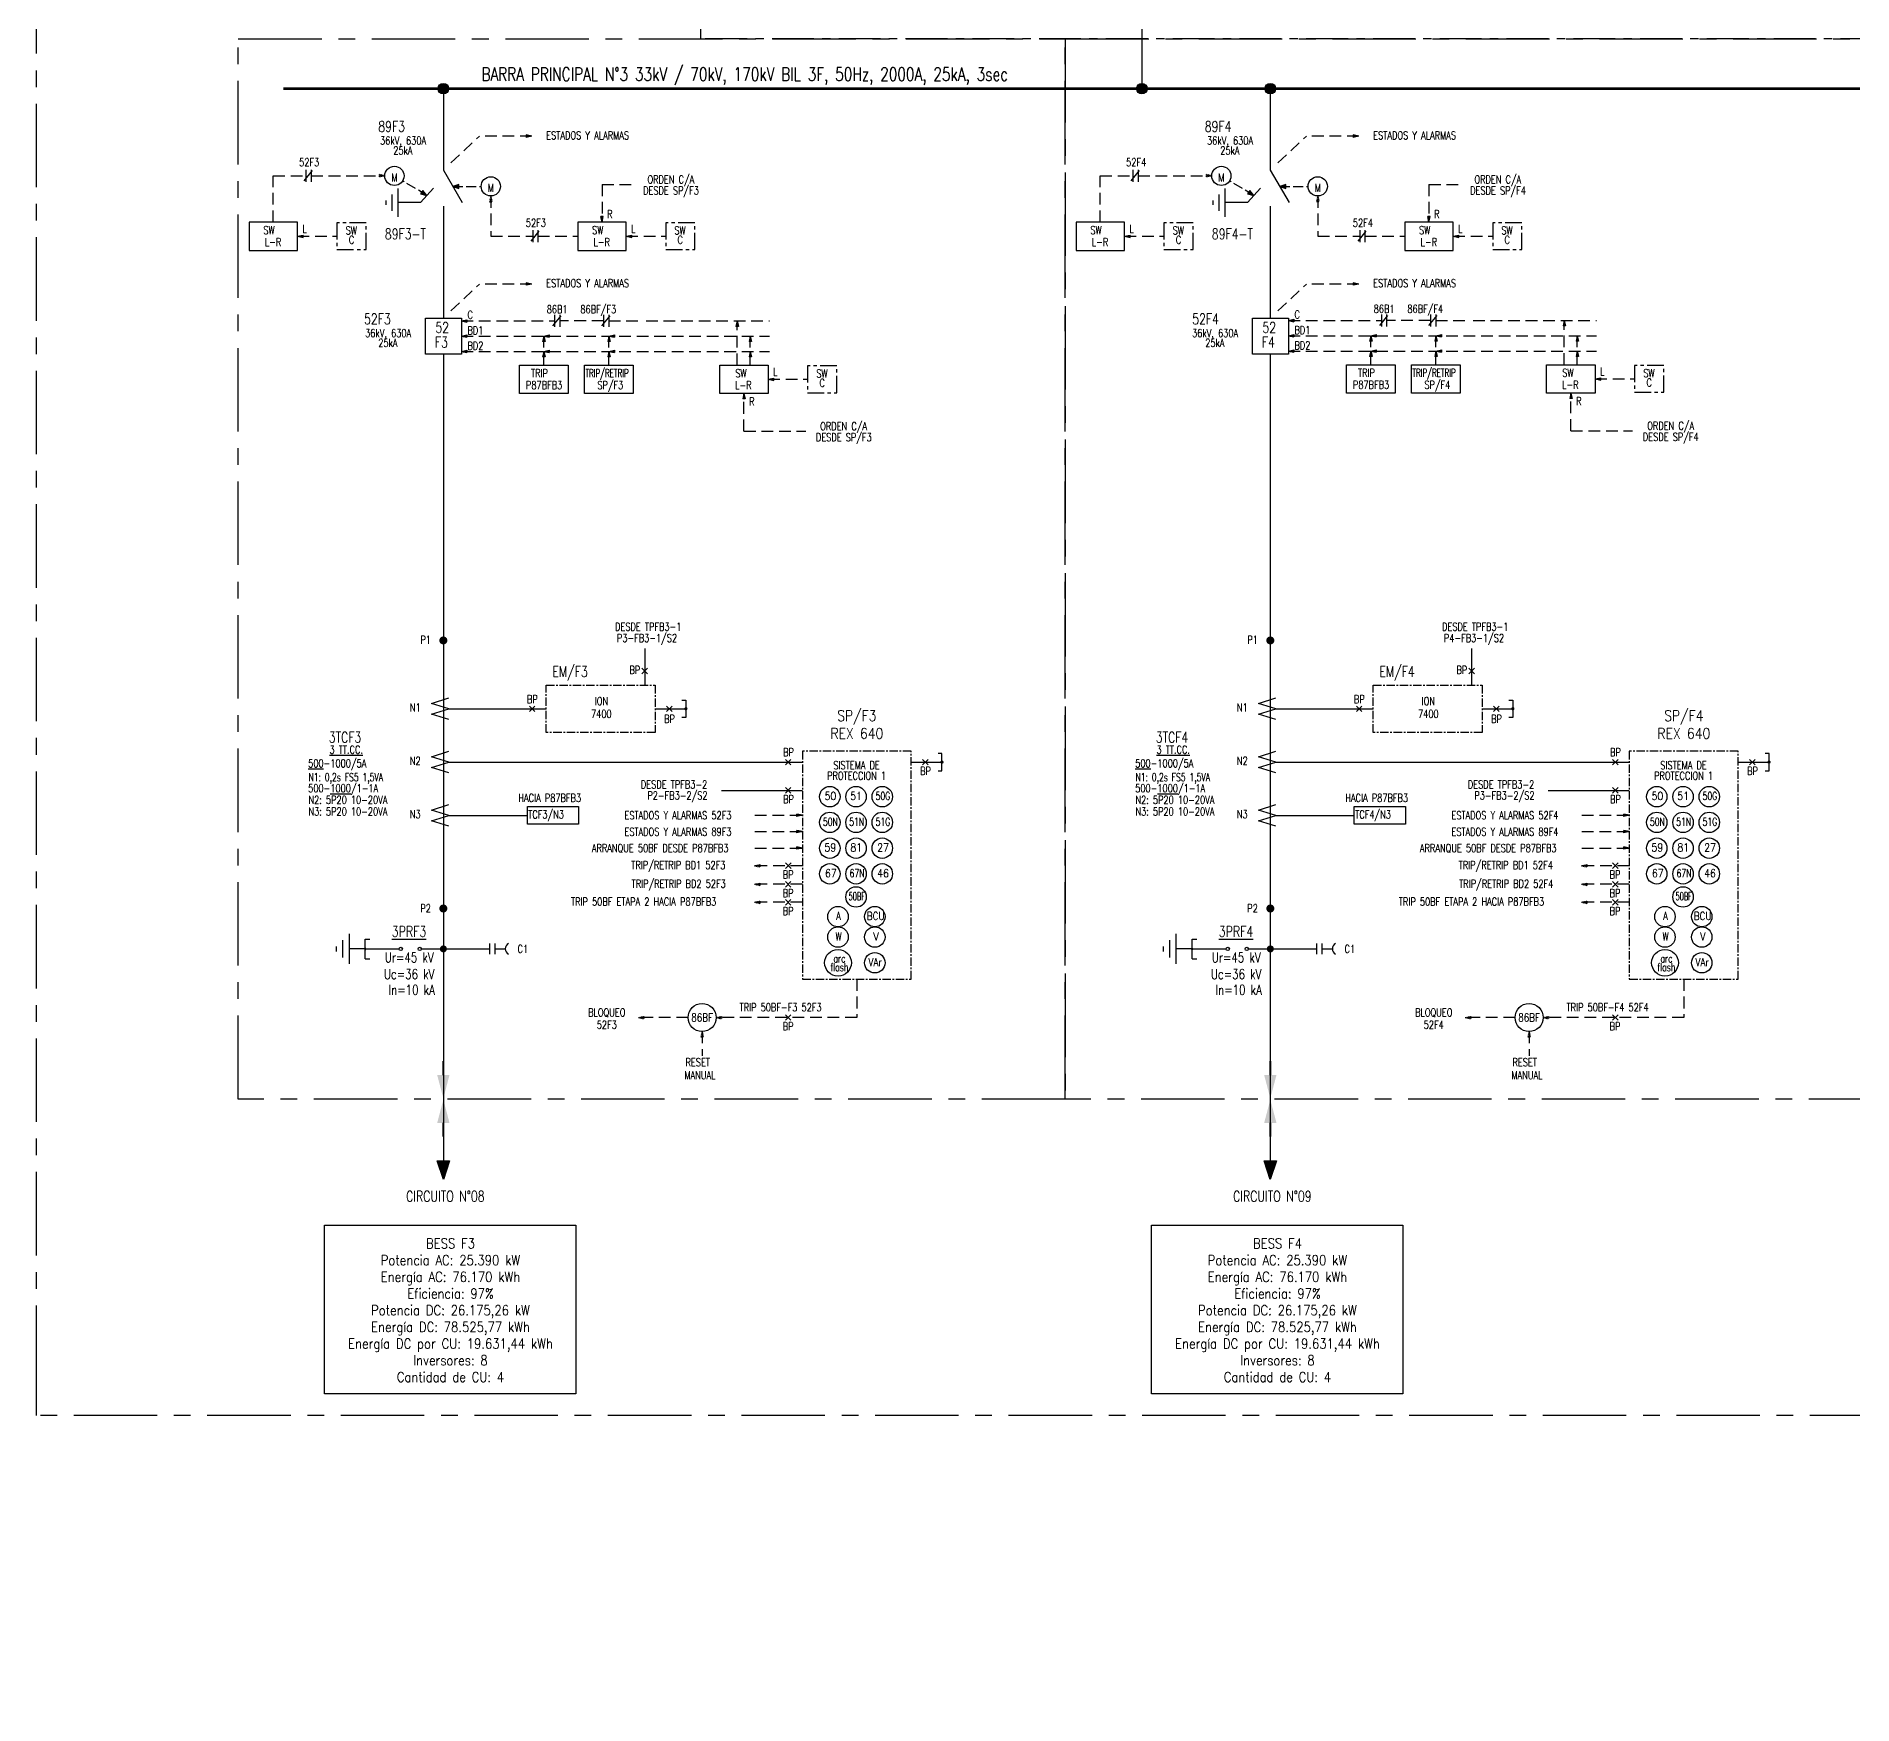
# Model space of a CAD drawing. Header units: millimetres. Extents: x -1355 to 3509, y -1443 to -567.
# Drawn here: x 173.3 to 445.3, y -1020.2 to -770.3 of the extents above; entities that cross this region are included whole.
import ezdxf
from ezdxf.enums import TextEntityAlignment as Align

# ---------------------------------------------------------------- set-up
doc = ezdxf.new("R2010")
doc.units = ezdxf.units.MM
for name, pattern in [('CENTER', [2, 1.25, -0.25, 0.25, -0.25]), ('HIDDEN', [0.375, 0.25, -0.125]), ('RAYITAS2', [2, 1.5, -0.5])]:
    doc.linetypes.add(name, pattern=pattern)
for name, color, linetype in [('ACEP-E-CABLES', 200, 'Continuous'), ('ACEP-E-CONDUCTOR', 30, 'Continuous'), ('ACEP-E-DATOS', 3, 'Continuous'), ('ACEP-E-EJES', 1, 'CENTER'), ('ACEP-E-EQUIPOS', 7, 'Continuous'), ('ACEP-E-SEGMENTOS', 1, 'HIDDEN'), ('ACEP-E-SIMBOLOGIA', 6, 'Continuous'), ('ACEP-E-TEXTOS', 3, 'Continuous'), ('TEXTOS', 7, 'Continuous')]:
    doc.layers.add(name, color=color, linetype=linetype)
doc.styles.add('Romans_0.85', font='romans.shx', dxfattribs={"width": 0.85})

# ---------------------------------------------------------------- blocks, each defined once
blk = doc.blocks.new('Flecha')
blk.add_hatch(color=256).paths.add_polyline_path([(0, 1.66), (-0.36, 0), (0.36, 0)])
for p, q in [((0, 1.66), (-0.36, 0)), ((-0.36, 0), (0.36, 0)), ((0, 1.66), (0.36, 0))]:
    blk.add_line(p, q)
blk = doc.blocks.new('DIAG-01')
for p, q in [((0, 0), (0, -2.59)), ((-3.5, -2.59), (3.5, -2.59)), ((-2.04, -4.09), (2.04, -4.09)), ((-0.58, -5.59), (0.58, -5.59))]:
    blk.add_line(p, q)
blk = doc.blocks.new('gen004')
blk.add_hatch(color=256).paths.add_polyline_path([(0, 1.16), (-0.38, 0), (0.38, 0)])
blk.add_lwpolyline([(0, 1.16), (-0.38, 0), (0.38, 0)], close=True)
blk = doc.blocks.new('diag-27')
blk.add_lwpolyline([(4.8, 3), (-4.8, 0), (4.8, -3), (-4.8, -6), (4.8, -9)])
blk = doc.blocks.new('DIAG-16')
blk.add_lwpolyline([(-1.82, -4), (0, -4), (0, 4), (-1.82, 4)])
at = {"const_width": 0.75}
blk.add_lwpolyline([(-0.38, 0, 1), (0.38, 0, 1)], format="xyb", close=True, dxfattribs=at)

msp = doc.modelspace()

# ---------------------------------------------------------------- hatches: boundary and pattern name
at = {"layer": 'ACEP-E-CABLES'}
h = msp.add_hatch(color=256, dxfattribs=at)
h.dxf.hatch_style = 1
h.paths.add_polyline_path([(233.49, -778.19, 1), (235.07, -778.19, 1)])
h = msp.add_hatch(color=256, dxfattribs=at)
h.dxf.hatch_style = 1
h.paths.add_polyline_path([(233.49, -778.19, 1), (235.07, -778.19, 1)])
h = msp.add_hatch(color=256, dxfattribs=at)
h.dxf.hatch_style = 1
h.paths.add_polyline_path([(338.1, -778.19, 1), (339.68, -778.19, 1)])
h = msp.add_hatch(color=256, dxfattribs=at)
h.dxf.hatch_style = 1
h.paths.add_polyline_path([(338.1, -778.19, 1), (339.68, -778.19, 1)])
h = msp.add_hatch(color=256, dxfattribs=at)
h.dxf.hatch_style = 1
h.paths.add_polyline_path([(357.33, -778.19, 1), (358.91, -778.19, 1)])
h = msp.add_hatch(color=256, dxfattribs=at)
h.dxf.hatch_style = 1
h.paths.add_polyline_path([(357.33, -778.19, 1), (358.91, -778.19, 1)])
at = {"layer": 'ACEP-E-EQUIPOS'}
for points in [[(235.2, -925.93), (233.36, -925.93), (234.28, -929.41)], [(359.04, -925.93), (357.2, -925.93), (358.12, -929.41)], [(235.2, -933.09), (233.36, -933.09), (234.28, -929.61)], [(235.2, -933.09), (233.36, -933.09), (234.28, -929.61)], [(235.2, -933.09), (233.36, -933.09), (234.28, -929.61)], [(359.04, -933.09), (357.2, -933.09), (358.12, -929.61)]]:
    msp.add_hatch(color=256, dxfattribs=at).paths.add_polyline_path(points)

# ---------------------------------------------------------------- linework, layer by layer
at = {"layer": 'ACEP-E-CABLES'}
for p, q in [((338.89, -750.99), (338.89, -778.19)), ((234.28, -778.19), (234.28, -790.39)), ((358.12, -778.19), (358.12, -790.39)), ((234.28, -795.78), (234.28, -812.54)), ((358.12, -795.78), (358.12, -812.54)), ((234.28, -817.93), (234.28, -938.78)), ((358.12, -817.93), (358.12, -938.78)), ((222.68, -907.03), (227.65, -907.03)), ((231.01, -907.03), (234.5, -907.03)), ((234.28, -907.03), (241.26, -907.03)), ((242.05, -907.02), (243.57, -907.02)), ((346.52, -907.03), (351.49, -907.03)), ((354.85, -907.03), (358.34, -907.03)), ((358.12, -907.03), (365.1, -907.03)), ((365.89, -907.02), (367.41, -907.02))]:
    msp.add_line(p, q, dxfattribs=at)
for points in [[(216.5, -948.42), (254.14, -948.42), (254.14, -973.69), (216.5, -973.69)], [(340.34, -948.42), (377.98, -948.42), (377.98, -973.69), (340.34, -973.69)]]:
    msp.add_lwpolyline(points, close=True, dxfattribs=at)
for centre in [(234.28, -778.19), (234.28, -778.19), (338.89, -778.19), (338.89, -778.19), (358.12, -778.19), (358.12, -778.19)]:
    msp.add_circle(centre, 0.792, dxfattribs=at)
at = {"layer": 'ACEP-E-CONDUCTOR', "const_width": 0.399}
msp.add_lwpolyline([(210.34, -778.19), (688.77, -778.19)], dxfattribs=at)
at = {"layer": 'ACEP-E-DATOS'}
for points in [[(212.45, -798.17), (205.18, -798.17), (205.18, -802.41), (212.45, -802.41)], [(261.67, -798.17), (254.4, -798.17), (254.4, -802.41), (261.67, -802.41)], [(336.29, -798.17), (329.02, -798.17), (329.02, -802.41), (336.29, -802.41)], [(385.51, -798.17), (378.24, -798.17), (378.24, -802.41), (385.51, -802.41)], [(245.69, -819.6), (252.96, -819.6), (252.96, -823.84), (245.69, -823.84)], [(255.43, -819.6), (262.7, -819.6), (262.7, -823.84), (255.43, -823.84)], [(275.66, -819.6), (282.93, -819.6), (282.93, -823.84), (275.66, -823.84)], [(369.53, -819.54), (376.81, -819.54), (376.81, -823.78), (369.53, -823.78)], [(379.27, -819.54), (386.55, -819.54), (386.55, -823.78), (379.27, -823.78)], [(399.5, -819.54), (406.77, -819.54), (406.77, -823.78), (399.5, -823.78)], [(246.86, -885.72), (254.54, -885.72), (254.54, -888.37), (246.86, -888.37)], [(370.7, -885.72), (378.38, -885.72), (378.38, -888.37), (370.7, -888.37)]]:
    msp.add_lwpolyline(points, close=True, dxfattribs=at)
at = {"layer": 'ACEP-E-EJES', "ltscale": 10}
msp.add_lwpolyline([(749.25, -1020.23), (571.43, -1020.23), (571.43, -976.94), (173.33, -976.94), (173.33, -972.94), (173.33, -585.77), (749.25, -585.77)], dxfattribs=at)
at = {"layer": 'ACEP-E-EJES', "ltscale": 5}
msp.add_lwpolyline([(272.85, -634.92), (519.76, -634.92), (519.76, -770.74), (272.85, -770.74)], close=True, dxfattribs=at)
at = {"layer": 'ACEP-E-EJES', "ltscale": 10}
for points in [[(203.57, -770.74), (327.41, -770.74), (327.41, -929.53), (203.57, -929.53)], [(327.41, -770.74), (451.26, -770.74), (451.26, -929.53), (327.41, -929.53)]]:
    msp.add_lwpolyline(points, close=True, dxfattribs=at)
at = {"layer": 'ACEP-E-EJES', "ltscale": 2}
for points in [[(218.35, -802.29), (222.73, -802.29), (222.73, -798.29), (218.35, -798.29)], [(267.58, -802.29), (271.96, -802.29), (271.96, -798.29), (267.58, -798.29)], [(342.19, -802.29), (346.57, -802.29), (346.57, -798.29), (342.19, -798.29)], [(391.42, -802.29), (395.8, -802.29), (395.8, -798.29), (391.42, -798.29)], [(288.83, -823.72), (293.21, -823.72), (293.21, -819.72), (288.83, -819.72)], [(412.67, -823.66), (417.05, -823.66), (417.05, -819.66), (412.67, -819.66)]]:
    msp.add_lwpolyline(points, close=True, dxfattribs=at)
at = {"layer": 'ACEP-E-EJES'}
for points in [[(249.69, -867.51), (266, -867.51), (266, -874.62), (249.69, -874.62)], [(373.53, -867.51), (389.84, -867.51), (389.84, -874.62), (373.53, -874.62)], [(288.04, -911.56), (304.36, -911.56), (304.36, -877.39), (288.04, -877.39)], [(411.88, -911.56), (428.2, -911.56), (428.2, -877.39), (411.88, -877.39)]]:
    msp.add_lwpolyline(points, close=True, dxfattribs=at)
at = {"layer": 'ACEP-E-EQUIPOS'}
for p, q in [((213.46, -791.97), (214.68, -790.46)), ((213.71, -790.32), (213.71, -792.12)), ((214.48, -790.32), (214.48, -792.12)), ((234.28, -790.39), (237.09, -795.26)), ((337.3, -791.97), (338.52, -790.46)), ((337.55, -790.32), (337.55, -792.12)), ((338.32, -790.32), (338.32, -792.12)), ((358.12, -790.39), (360.93, -795.26)), ((232.79, -793.11), (230.85, -795.26)), ((356.63, -793.11), (354.69, -795.26)), ((230.85, -795.26), (229.02, -795.26)), ((354.69, -795.26), (352.86, -795.26)), ((247.41, -801.04), (248.62, -799.54)), ((247.66, -799.39), (247.66, -801.19)), ((248.42, -799.39), (248.42, -801.19)), ((371.25, -801.04), (372.46, -799.54)), ((371.5, -799.39), (371.5, -801.19)), ((372.26, -799.39), (372.26, -801.19)), ((231.59, -812.54), (236.98, -812.54)), ((231.59, -817.93), (231.59, -812.54)), ((236.98, -812.54), (236.98, -817.93)), ((250.68, -813.72), (251.9, -812.22)), ((250.93, -812.07), (250.93, -813.87)), ((251.7, -812.07), (251.7, -813.87)), ((258.02, -813.72), (259.24, -812.22)), ((258.27, -812.07), (258.27, -813.87)), ((259.04, -812.07), (259.04, -813.87)), ((355.43, -812.54), (360.82, -812.54)), ((355.43, -817.93), (355.43, -812.54)), ((360.82, -812.54), (360.82, -817.93)), ((374.52, -813.66), (375.74, -812.16)), ((374.77, -812.01), (374.77, -813.81)), ((375.54, -812.01), (375.54, -813.81)), ((381.86, -813.66), (383.08, -812.16)), ((382.11, -812.01), (382.11, -813.81)), ((382.88, -812.01), (382.88, -813.81)), ((236.98, -817.93), (231.59, -817.93)), ((360.82, -817.93), (355.43, -817.93)), ((222.57, -905.59), (223.29, -905.59)), ((222.57, -908.5), (222.57, -905.59)), ((346.42, -905.59), (347.13, -905.59)), ((346.42, -908.5), (346.42, -905.59)), ((222.57, -907.03), (221.86, -907.03)), ((241.26, -907.81), (241.26, -906.24)), ((242.05, -907.81), (242.05, -906.23)), ((346.42, -907.03), (345.7, -907.03)), ((365.1, -907.81), (365.1, -906.24)), ((365.89, -907.81), (365.89, -906.23)), ((222.57, -908.5), (223.29, -908.5)), ((346.42, -908.5), (347.13, -908.5))]:
    msp.add_line(p, q, dxfattribs=at)
at = {"layer": 'ACEP-E-EQUIPOS', "color": 7}
for p, q in [((264.01, -865.82), (264.84, -864.98)), ((264.84, -865.82), (264.01, -864.98)), ((387.85, -865.82), (388.68, -864.98)), ((388.68, -865.82), (387.85, -864.98)), ((247.16, -871.48), (247.99, -870.65)), ((247.99, -871.48), (247.16, -870.65)), ((267.7, -871.48), (268.53, -870.65)), ((268.53, -871.48), (267.7, -870.65)), ((371, -871.48), (371.83, -870.65)), ((371.83, -871.48), (371, -870.65)), ((391.54, -871.48), (392.37, -870.65)), ((392.37, -871.48), (391.54, -870.65)), ((285.51, -879.47), (286.34, -878.64)), ((286.34, -879.47), (285.51, -878.64)), ((306.05, -878.64), (306.88, -879.47)), ((306.88, -878.64), (306.05, -879.47)), ((409.35, -879.47), (410.19, -878.64)), ((410.19, -879.47), (409.35, -878.64)), ((428.2, -879.05), (432.8, -879.05)), ((429.89, -878.64), (430.73, -879.47)), ((430.73, -878.64), (429.89, -879.47)), ((285.51, -882.88), (286.34, -883.71)), ((286.34, -882.88), (285.51, -883.71)), ((409.35, -882.88), (410.19, -883.71)), ((410.19, -882.88), (409.35, -883.71)), ((285.51, -894.16), (286.35, -894.99)), ((286.35, -894.16), (285.51, -894.99)), ((409.35, -894.16), (410.19, -894.99)), ((410.19, -894.16), (409.35, -894.99)), ((286.34, -896.95), (285.51, -897.78)), ((285.51, -896.95), (286.34, -897.78)), ((410.19, -896.95), (409.35, -897.78)), ((409.35, -896.95), (410.19, -897.78)), ((286.34, -899.63), (285.51, -900.46)), ((285.51, -899.63), (286.34, -900.46)), ((410.19, -899.63), (409.35, -900.46)), ((409.35, -899.63), (410.19, -900.46)), ((286.34, -916.89), (285.51, -917.72)), ((285.51, -916.89), (286.34, -917.72)), ((410.19, -916.89), (409.35, -917.72)), ((409.35, -916.89), (410.19, -917.72))]:
    msp.add_line(p, q, dxfattribs=at)
at = {"layer": 'ACEP-E-EQUIPOS'}
for points, const_width in [([(234.28, -861.13, -1), (234.28, -860.53, -1)], 0.599), ([(234.28, -860.53, 1), (234.28, -861.13, 1)], 0.599), ([(358.12, -861.13, -1), (358.12, -860.53, -1)], 0.599), ([(358.12, -860.53, 1), (358.12, -861.13, 1)], 0.599), ([(234.28, -901.28, -1), (234.28, -900.68, -1)], 0.599), ([(234.28, -900.68, 1), (234.28, -901.28, 1)], 0.599), ([(358.12, -901.28, -1), (358.12, -900.68, -1)], 0.599), ([(358.12, -900.68, 1), (358.12, -901.28, 1)], 0.599), ([(234.5, -907.03, 1), (234.07, -907.03, 1)], 0.616), ([(358.34, -907.03, 1), (357.91, -907.03, 1)], 0.616)]:
    msp.add_lwpolyline(points, format="xyb", close=True, dxfattribs=dict(at, const_width=const_width))
for points in [[(222.47, -907.03, 1), (222.68, -907.03, 1)], [(346.31, -907.03, 1), (346.52, -907.03, 1)]]:
    msp.add_lwpolyline(points, format="xyb", close=True, dxfattribs=at)
at = {"layer": 'ACEP-E-EQUIPOS', "const_width": 0.278}
for points in [[(234.28, -923.84), (234.28, -925.95)], [(358.12, -923.84), (358.12, -925.95)], [(234.28, -935.16), (234.28, -933.06)], [(234.28, -935.16), (234.28, -933.06)], [(234.28, -935.16), (234.28, -933.06)], [(234.28, -935.16), (234.28, -933.06)], [(234.28, -935.16), (234.28, -933.06)], [(234.28, -935.16), (234.28, -933.06)], [(358.12, -935.16), (358.12, -933.06)]]:
    msp.add_lwpolyline(points, dxfattribs=at)
at = {"layer": 'ACEP-E-EQUIPOS', "color": 7}
for centre, radius in [((292.15, -884.23), 1.53), ((296.08, -884.23), 1.53), ((300.01, -884.23), 1.53), ((415.99, -884.23), 1.53), ((419.92, -884.23), 1.53), ((423.85, -884.23), 1.53), ((292.15, -888.08), 1.53), ((296.08, -888.08), 1.53), ((300.01, -888.08), 1.53), ((415.99, -888.08), 1.53), ((419.92, -888.08), 1.53), ((423.85, -888.08), 1.53), ((292.15, -891.94), 1.53), ((296.08, -891.94), 1.53), ((300.01, -891.94), 1.53), ((415.99, -891.94), 1.53), ((419.92, -891.94), 1.53), ((423.85, -891.94), 1.53), ((292.15, -895.79), 1.53), ((296.08, -895.79), 1.53), ((300.01, -895.79), 1.53), ((415.99, -895.79), 1.53), ((419.92, -895.79), 1.53), ((423.85, -895.79), 1.53), ((296.08, -899.25), 1.53), ((419.92, -899.25), 1.53), ((293.38, -902.2), 1.53), ((298.89, -902.2), 1.53), ((417.22, -902.2), 1.53), ((422.73, -902.2), 1.53), ((293.38, -905.25), 1.53), ((298.89, -905.25), 1.53), ((417.22, -905.25), 1.53), ((422.73, -905.25), 1.53), ((293.38, -909.11), 2), ((298.89, -909.11), 1.53), ((417.22, -909.11), 2), ((422.73, -909.11), 1.53)]:
    msp.add_circle(centre, radius, dxfattribs=at)
at = {"layer": 'ACEP-E-EQUIPOS'}
for centre, radius in [((227.9, -907.03), 0.253), ((230.75, -907.03), 0.253), ((351.74, -907.03), 0.253), ((354.59, -907.03), 0.253), ((273.03, -917.31), 2.1), ((396.87, -917.31), 2.1)]:
    msp.add_circle(centre, radius, dxfattribs=at)
for centre in [(244.44, -907.02), (368.29, -907.02)]:
    msp.add_arc(centre, 0.88, 116.8712, 243.9758, dxfattribs=at)
at = {"layer": 'ACEP-E-SEGMENTOS', "color": 1, "linetype": 'HIDDEN', "ltscale": 7}
for p, q in [((235.41, -789.29), (239.68, -785.3)), ((247.52, -785.3), (239.68, -785.3)), ((359.25, -789.29), (363.52, -785.3)), ((371.36, -785.3), (363.52, -785.3)), ((214.48, -791.22), (225.51, -791.22)), ((338.32, -791.22), (349.35, -791.22)), ((258.04, -792.53), (262.66, -792.53)), ((258.04, -792.53), (258.04, -798.17)), ((381.88, -792.53), (386.5, -792.53)), ((381.88, -792.53), (381.88, -798.17)), ((212.45, -800.29), (218.35, -800.29)), ((248.42, -800.29), (254.4, -800.29)), ((261.67, -800.29), (267.58, -800.29)), ((336.29, -800.29), (342.19, -800.29)), ((372.26, -800.29), (378.24, -800.29)), ((385.51, -800.29), (391.42, -800.29)), ((235.41, -811.44), (239.68, -807.45)), ((247.52, -807.45), (239.68, -807.45)), ((359.25, -811.44), (363.52, -807.45)), ((371.36, -807.45), (363.52, -807.45)), ((236.98, -812.97), (250.93, -812.97)), ((258.27, -812.97), (251.7, -812.97)), ((259.04, -812.97), (263.88, -812.97)), ((264.64, -812.97), (283.1, -812.97)), ((360.82, -812.91), (374.77, -812.91)), ((382.11, -812.91), (375.54, -812.91)), ((382.88, -812.91), (387.72, -812.91)), ((388.48, -812.91), (406.94, -812.91)), ((236.98, -815.25), (283.1, -815.25)), ((278.28, -819.6), (278.28, -813.77)), ((280.24, -819.6), (280.24, -815.25)), ((360.82, -815.19), (406.94, -815.19)), ((373.17, -819.54), (373.17, -815.99)), ((382.91, -819.54), (382.91, -815.99)), ((402.13, -819.54), (402.13, -813.71)), ((404.08, -819.54), (404.08, -815.19)), ((236.98, -817.53), (283.1, -817.53)), ((249.33, -819.6), (249.33, -816.05)), ((259.07, -819.6), (259.07, -816.05)), ((360.82, -817.48), (406.94, -817.48)), ((279.3, -829.49), (279.3, -823.84)), ((282.93, -821.72), (288.83, -821.72)), ((403.14, -829.43), (403.14, -823.78)), ((406.77, -821.66), (412.67, -821.66)), ((279.3, -829.49), (288.54, -829.49)), ((403.14, -829.43), (412.38, -829.43)), ((280.94, -887.01), (288.04, -887.01)), ((404.78, -887.01), (411.88, -887.01)), ((280.94, -889.47), (288.04, -889.47)), ((280.94, -891.92), (288.04, -891.92)), ((404.78, -889.47), (411.88, -889.47)), ((404.78, -891.92), (411.88, -891.92)), ((288.04, -894.57), (280.9, -894.57)), ((411.88, -894.57), (404.74, -894.57)), ((288.04, -897.36), (280.9, -897.36)), ((411.88, -897.36), (404.74, -897.36)), ((288.04, -900.04), (280.9, -900.04)), ((411.88, -900.04), (404.74, -900.04)), ((296.2, -911.56), (296.2, -917.31)), ((420.04, -911.56), (420.04, -917.31)), ((270.94, -917.31), (263.48, -917.31)), ((296.2, -917.31), (275.13, -917.31)), ((394.78, -917.31), (387.33, -917.31)), ((420.04, -917.31), (398.97, -917.31)), ((273.03, -919.4), (273.03, -923.07)), ((396.87, -919.4), (396.87, -923.07))]:
    msp.add_line(p, q, dxfattribs=at)
at = {"layer": 'ACEP-E-SEGMENTOS', "linetype": 'Continuous'}
for p, q in [((264.43, -862.02), (264.43, -867.51)), ((388.27, -862.02), (388.27, -867.51)), ((235.12, -871.07), (249.69, -871.07)), ((266, -871.06), (270.6, -871.06)), ((358.96, -871.07), (373.53, -871.07)), ((389.84, -871.06), (394.44, -871.06)), ((235.12, -879.05), (288.04, -879.05)), ((304.36, -879.05), (308.95, -879.05)), ((358.96, -879.05), (411.88, -879.05)), ((275.91, -883.3), (288.04, -883.3)), ((399.75, -883.3), (411.88, -883.3)), ((235.12, -887.04), (246.86, -887.04)), ((358.96, -887.04), (370.7, -887.04))]:
    msp.add_line(p, q, dxfattribs=at)
at = {"layer": 'ACEP-E-SEGMENTOS', "color": 1, "linetype": 'HIDDEN', "ltscale": 7}
for points in [[(208.81, -798.17), (208.81, -791.22), (213.71, -791.22)], [(332.65, -798.17), (332.65, -791.22), (337.55, -791.22)], [(241.38, -794.26), (241.38, -800.29), (247.61, -800.29)], [(365.22, -794.26), (365.22, -800.29), (371.45, -800.29)]]:
    msp.add_lwpolyline(points, dxfattribs=at)
at = {"layer": 'ACEP-E-SIMBOLOGIA', "linetype": 'RAYITAS2'}
for p, q in [((231.82, -794.18), (228.18, -791.99)), ((235.69, -792.82), (239.94, -792.82)), ((355.66, -794.18), (352.02, -791.99)), ((359.53, -792.82), (363.78, -792.82))]:
    msp.add_line(p, q, dxfattribs=at)
at = {"layer": 'ACEP-E-SIMBOLOGIA'}
for centre in [(226.95, -791.25), (241.38, -792.82), (350.79, -791.25), (365.22, -792.82)]:
    msp.add_circle(centre, 1.44, dxfattribs=at)

# ---------------------------------------------------------------- block references
at = {"layer": 'ACEP-E-CABLES', "xscale": -2.396916303347393, "yscale": 2.396916303347393, "zscale": 2.396916303347393, "rotation": 180}
for p in [(234.28, -938.78), (234.28, -938.78), (358.12, -938.78)]:
    msp.add_blockref('gen004', p, dxfattribs=at)
at = {"layer": 'ACEP-E-EQUIPOS'}
for name, p, xscale, yscale, zscale, rotation in [('Flecha', (246.7, -785.3), 0.4943680854853189, 0.4943680854853189, 0.4943680854853189, 270), ('Flecha', (370.54, -785.3), 0.4943680854853189, 0.4943680854853189, 0.4943680854853189, 270), ('DIAG-01', (229.02, -795.26), 0.5992123849531478, 0.5992123849531478, 0.5992123849531478, 270), ('DIAG-01', (352.86, -795.26), 0.5992123849531478, 0.5992123849531478, 0.5992123849531478, 270), ('Flecha', (258.04, -797.35), 0.4943680854852849, 0.4943680854852849, 0.4943680854852849, 180), ('Flecha', (381.88, -797.35), 0.4943680854852849, 0.4943680854852849, 0.4943680854852849, 180), ('Flecha', (213.27, -800.29), 0.4943680854853189, 0.4943680854853189, 0.4943680854853189, 90.00000000000001), ('Flecha', (262.49, -800.29), 0.4943680854853189, 0.4943680854853189, 0.4943680854853189, 90.00000000000001), ('Flecha', (337.11, -800.29), 0.4943680854853189, 0.4943680854853189, 0.4943680854853189, 90.00000000000001), ('Flecha', (386.33, -800.29), 0.4943680854853189, 0.4943680854853189, 0.4943680854853189, 90.00000000000001), ('Flecha', (246.7, -807.45), 0.4943680854853189, 0.4943680854853189, 0.4943680854853189, 270), ('Flecha', (370.54, -807.45), 0.4943680854853189, 0.4943680854853189, 0.4943680854853189, 270), ('Flecha', (237.8, -812.97), -0.4943680854853189, 0.4943680854853189, 0.494368085485304, 90), ('Flecha', (361.64, -812.91), -0.4943680854853189, 0.4943680854853189, 0.494368085485304, 90), ('Flecha', (237.8, -815.25), -0.4943680854853189, 0.4943680854853189, 0.494368085485304, 90), ('Flecha', (250.15, -815.25), -0.4943680854853189, 0.4943680854853189, 0.494368085485304, 90), ('Flecha', (259.89, -815.25), -0.4943680854853189, 0.4943680854853189, 0.494368085485304, 90), ('Flecha', (361.64, -815.19), -0.4943680854853189, 0.4943680854853189, 0.494368085485304, 90), ('Flecha', (373.99, -815.19), -0.4943680854853189, 0.4943680854853189, 0.494368085485304, 90), ('Flecha', (383.73, -815.19), -0.4943680854853189, 0.4943680854853189, 0.494368085485304, 90), ('Flecha', (237.8, -817.53), -0.4943680854853189, 0.4943680854853189, 0.494368085485304, 90), ('Flecha', (250.15, -817.53), -0.4943680854853189, 0.4943680854853189, 0.494368085485304, 90), ('Flecha', (259.89, -817.53), -0.4943680854853189, 0.4943680854853189, 0.494368085485304, 90), ('Flecha', (361.64, -817.48), -0.4943680854853189, 0.4943680854853189, 0.494368085485304, 90), ('Flecha', (373.99, -817.48), -0.4943680854853189, 0.4943680854853189, 0.494368085485304, 90), ('Flecha', (383.73, -817.48), -0.4943680854853189, 0.4943680854853189, 0.494368085485304, 90), ('Flecha', (283.75, -821.72), 0.4943680854853189, 0.4943680854853189, 0.4943680854853189, 89.99999999999999), ('Flecha', (407.59, -821.66), 0.4943680854853189, 0.4943680854853189, 0.4943680854853189, 89.99999999999999), ('diag-27', (233.82, -871.88), -0.2709557560306048, 0.2709557560305594, 0.2709557560305749, 180), ('diag-27', (357.66, -871.88), -0.2709557560306048, 0.2709557560305594, 0.2709557560305749, 180), ('diag-27', (233.82, -879.87), -0.2709557560306048, 0.2709557560305594, 0.2709557560305749, 180), ('diag-27', (357.66, -879.87), -0.2709557560306048, 0.2709557560305594, 0.2709557560305749, 180), ('diag-27', (233.82, -887.86), -0.2709557560306048, 0.2709557560305594, 0.2709557560305749, 180), ('diag-27', (357.66, -887.86), -0.2709557560306048, 0.2709557560305594, 0.2709557560305749, 180), ('Flecha', (287.22, -887.01), -0.4943680854852849, 0.4943680854853203, 0.4943680854853203, 270), ('Flecha', (287.22, -889.47), -0.4943680854852849, 0.4943680854853203, 0.4943680854853203, 270), ('Flecha', (411.06, -887.01), -0.4943680854852849, 0.4943680854853203, 0.4943680854853203, 270), ('Flecha', (411.06, -889.47), -0.4943680854852849, 0.4943680854853203, 0.4943680854853203, 270), ('Flecha', (287.22, -891.92), -0.4943680854852849, 0.4943680854853203, 0.4943680854853203, 270), ('Flecha', (411.06, -891.92), -0.4943680854852849, 0.4943680854853203, 0.4943680854853203, 270), ('DIAG-01', (221.86, -907.03), -0.6391776808926473, 0.6391776808926473, 0.639177680892647, 270), ('DIAG-01', (345.7, -907.03), -0.6391776808926473, 0.6391776808926473, 0.639177680892647, 270)]:
    msp.add_blockref(name, p, dxfattribs=dict(at, xscale=xscale, yscale=yscale, zscale=zscale, rotation=rotation))
at = {"layer": 'ACEP-E-EQUIPOS', "xscale": -0.4943680854852849, "yscale": 0.4943680854853189, "zscale": 0.4943680854853203}
for p in [(278.28, -813.79), (402.13, -813.73), (249.33, -816.07), (259.07, -816.07), (280.24, -816.07), (373.17, -816.01), (382.91, -816.01), (404.08, -816.01), (249.33, -818.35), (259.07, -818.35), (280.24, -818.35), (373.17, -818.29), (382.91, -818.29), (404.08, -818.29), (279.3, -824.66), (403.14, -824.6)]:
    msp.add_blockref('Flecha', p, dxfattribs=at)
at = {"layer": 'ACEP-E-EQUIPOS', "color": 7, "xscale": -0.3218636538010988, "yscale": 0.3218636538011327, "zscale": 0.3218636538011327, "rotation": 180}
for p in [(270.6, -871.06), (394.44, -871.06)]:
    msp.add_blockref('DIAG-16', p, dxfattribs=at)
at = {"layer": 'ACEP-E-EQUIPOS', "color": 7, "xscale": 0.3218636538010988, "yscale": 0.3218636538010988, "zscale": 0.3218636538010988}
for p in [(308.95, -879.05), (432.8, -879.05)]:
    msp.add_blockref('DIAG-16', p, dxfattribs=at)
at = {"layer": 'ACEP-E-SEGMENTOS', "color": 1, "linetype": 'HIDDEN', "ltscale": 7}
for p, xscale, yscale, zscale, rotation in [((224.69, -791.23), 0.4943680854853189, 0.4943680854853189, 0.4943680854853189, 270), ((348.53, -791.23), 0.4943680854853189, 0.4943680854853189, 0.4943680854853189, 270), ((281.72, -894.57), 0.4943680854852849, 0.4943680854852849, 0.4943680854852849, 90.00000000000001), ((405.56, -894.57), 0.4943680854852849, 0.4943680854852849, 0.4943680854852849, 90.00000000000001), ((281.72, -897.36), 0.4943680854852849, 0.4943680854852849, 0.4943680854852849, 90.00000000000001), ((405.56, -897.36), 0.4943680854852849, 0.4943680854852849, 0.4943680854852849, 90.00000000000001), ((281.72, -900.04), 0.4943680854852849, 0.4943680854852849, 0.4943680854852849, 90.00000000000001), ((405.56, -900.04), 0.4943680854852849, 0.4943680854852849, 0.4943680854852849, 90.00000000000001), ((264.3, -917.31), -0.4943680854853203, 0.4943680854853203, 0.4943680854853203, 90), ((275.95, -917.31), -0.4943680854853203, 0.4943680854853203, 0.4943680854853203, 90), ((388.14, -917.31), -0.4943680854853203, 0.4943680854853203, 0.4943680854853203, 90), ((399.79, -917.31), -0.4943680854853203, 0.4943680854853203, 0.4943680854853203, 90)]:
    msp.add_blockref('Flecha', p, dxfattribs=dict(at, xscale=xscale, yscale=yscale, zscale=zscale, rotation=rotation))
for p, xscale, yscale, zscale in [((241.38, -795.14), 0.4943680854853189, 0.4943680854853189, 0.4943680854853189), ((365.22, -795.08), 0.4943680854853189, 0.4943680854853189, 0.4943680854853189), ((273.03, -920.22), 0.4943680854853203, 0.4943680854853203, 0.4943680854853203), ((396.87, -920.22), 0.4943680854853203, 0.4943680854853203, 0.4943680854853203)]:
    msp.add_blockref('Flecha', p, dxfattribs=dict(at, xscale=xscale, yscale=yscale, zscale=zscale))
at = {"layer": 'ACEP-E-SIMBOLOGIA', "linetype": 'RAYITAS2', "xscale": 0.7989721011157976, "yscale": 0.7989721011157976, "zscale": 0.7989721011157976, "rotation": 238.9543722059409}
for p in [(231.03, -793.7), (354.87, -793.7)]:
    msp.add_blockref('gen004', p, dxfattribs=at)
at = {"layer": 'ACEP-E-SIMBOLOGIA', "xscale": 0.7989721011157976, "yscale": 0.7989721011157976, "zscale": 0.7989721011157976, "rotation": 90}
for p in [(236.61, -792.82), (360.45, -792.82)]:
    msp.add_blockref('gen004', p, dxfattribs=at)

# ---------------------------------------------------------------- texts
at = {"char_height": 1.5, "attachment_point": 1, "style": 'Romans_0.85'}
for s, insert in [('\\pxqc;BESS F3\\PPotencia AC: 25.390 kW\\PEnergía AC: 76.170 kWh\\PEficiencia: 97%\\PPotencia DC: 26.175,26 kW\\PEnergía DC: 78.525,77 kWh\\PEnergía DC por CU: 19.631,44 kWh\\PInversores: 8\\PCantidad de CU: 4', (214.32, -950.4)), ('\\pxqc;BESS F4\\PPotencia AC: 25.390 kW\\PEnergía AC: 76.170 kWh\\PEficiencia: 97%\\PPotencia DC: 26.175,26 kW\\PEnergía DC: 78.525,77 kWh\\PEnergía DC por CU: 19.631,44 kWh\\PInversores: 8\\PCantidad de CU: 4', (338.16, -950.4))]:
    msp.add_mtext_dynamic_manual_height_columns(s, width=42.0569, gutter_width=12.5, heights=[0], dxfattribs=dict(at, insert=insert))
at = {"layer": 'ACEP-E-TEXTOS', "color": 7, "style": 'Romans_0.85', "width": 0.75}
for s, height, p in [('BARRA PRINCIPAL N°3 33kV / 70kV, 170kV BIL 3F, 50Hz, 2000A, 25kA, 3sec', 1.9974, (279.41, -777)), ('89F3', 1.598, (226.54, -784.65)), ('89F4', 1.598, (350.3, -784.65)), ('89F3-T', 1.598, (228.6, -800.74)), ('89F4-T', 1.598, (352.44, -800.74)), ('52F3', 1.598, (224.4, -813.48)), ('52F4', 1.598, (348.43, -813.48)), ('3TCF3', 1.598, (219.56, -876.13)), ('3TCF4', 1.598, (343.4, -876.13)), ('CIRCUITO N°08', 1.5979, (234.58, -944.87)), ('CIRCUITO N°09', 1.5979, (358.42, -944.87))]:
    msp.add_text(s, height=height, dxfattribs=at).set_placement(p, align=Align.CENTER)
at = {"layer": 'ACEP-E-TEXTOS', "style": 'Romans_0.85', "width": 0.75}
for s, height, p in [('36kV, 630A', 1.198, (228.25, -786.56)), ('ESTADOS Y ALARMAS', 1.1985, (255.89, -785.78)), ('36kV, 630A', 1.198, (352.09, -786.56)), ('ESTADOS Y ALARMAS', 1.1985, (379.73, -785.78)), ('52F3', 1.198, (214.19, -789.81)), ('25kA', 1.198, (228.23, -788.04)), ('52F4', 1.198, (338.03, -789.81)), ('25kA', 1.198, (352.07, -788.04)), ('M', 1.2, (226.95, -792.09)), ('ORDEN C/A', 1.198, (268.35, -792.38)), ('M', 1.2, (350.79, -792.09)), ('ORDEN C/A', 1.198, (392.19, -792.38)), ('M', 1.2, (241.38, -793.66)), ('DESDE SP/F3', 1.1985, (268.37, -794.04)), ('M', 1.2, (365.22, -793.66)), ('DESDE SP/F4', 1.1985, (392.22, -794.04)), ('R', 1.2, (259.21, -797.57)), ('R', 1.2, (383.05, -797.57)), ('L', 1.2, (213.5, -799.78)), ('SW', 1.198, (220.5, -800.01)), ('52F3', 1.198, (248.14, -798.88)), ('L', 1.2, (262.72, -799.78)), ('SW', 1.198, (269.72, -800.01)), ('L', 1.2, (337.34, -799.78)), ('SW', 1.198, (344.34, -800.01)), ('52F4', 1.198, (371.98, -798.88)), ('L', 1.2, (386.57, -799.78)), ('SW', 1.198, (393.56, -800.01)), ('C', 1.2, (220.52, -801.43)), ('C', 1.2, (269.75, -801.43)), ('C', 1.2, (344.36, -801.43)), ('C', 1.2, (393.59, -801.43)), ('ESTADOS Y ALARMAS', 1.1985, (255.89, -807.92)), ('ESTADOS Y ALARMAS', 1.1985, (379.73, -807.92)), ('36kV, 630A', 1.198, (226.01, -815.39)), ('25kA', 1.198, (225.98, -816.87)), ('36kV, 630A', 1.198, (349.85, -815.39)), ('25kA', 1.198, (349.82, -816.87)), ('L', 1.2, (283.98, -821.22)), ('SW', 1.198, (290.98, -821.44)), ('L', 1.2, (407.82, -821.16)), ('SW', 1.198, (414.82, -821.38)), ('C', 1.2, (291, -822.86)), ('C', 1.2, (414.85, -822.8)), ('R', 1.2, (280.47, -825.65)), ('R', 1.2, (404.31, -825.59)), ('DESDE SP/F3', 1.1985, (294.25, -831)), ('ORDEN C/A', 1.198, (294.22, -829.34)), ('DESDE SP/F4', 1.1985, (418.09, -830.94)), ('ORDEN C/A', 1.198, (418.07, -829.28)), ('BP', 1.198, (262.95, -865.85)), ('BP', 1.198, (386.79, -865.85)), ('BP', 1.198, (247.61, -870.23)), ('BP', 1.198, (371.45, -870.23)), ('BP', 1.198, (268.15, -873.18)), ('BP', 1.198, (391.99, -873.18)), ('%%U3 TT.CC.', 1.1985, (219.74, -877.79)), ('BP', 1.198, (285.96, -878.17)), ('%%U3 TT.CC.', 1.1985, (343.58, -877.79)), ('BP', 1.198, (409.8, -878.17)), ('BP', 1.198, (306.5, -880.97)), ('BP', 1.198, (430.34, -880.97)), ('DESDE TPFB3-2', 1.1985, (268.83, -883)), ('P2-FB3-2/S2', 1.1985, (269.34, -884.65)), ('DESDE TPFB3-2', 1.1985, (392.67, -883)), ('P3-FB3-2/S2', 1.1985, (393.18, -884.65)), ('BP', 1.198, (285.96, -885.21)), ('BP', 1.198, (409.8, -885.21)), ('BP', 1.198, (285.9, -896.49)), ('BP', 1.198, (409.74, -896.49)), ('BP', 1.198, (285.9, -899.28)), ('BP', 1.198, (409.74, -899.28)), ('BP', 1.198, (285.9, -901.96)), ('A', 1.2, (293.47, -902.7)), ('BP', 1.198, (409.74, -901.96)), ('A', 1.2, (417.31, -902.7)), ('W', 1.2, (293.47, -905.76)), ('W', 1.2, (417.31, -905.76)), ('Ur=45 kV', 1.5, (229.17, -909.06)), ('C1', 1.198, (246.19, -907.63)), ('Ur=45 kV', 1.5, (353.01, -909.06)), ('C1', 1.198, (370.03, -907.63)), ('Uc=36 kV', 1.5, (229.16, -911.56)), ('Uc=36 kV', 1.5, (353, -911.56)), ('In=10 kA', 1.5, (229.55, -913.91)), ('In=10 kA', 1.5, (353.39, -913.91)), ('BLOQUEO', 1.198, (258.75, -917.15)), ('TRIP 50BF-F3 52F3', 1.1985, (284.78, -916.38)), ('BLOQUEO', 1.198, (382.59, -917.15)), ('TRIP 50BF-F4 52F4', 1.1985, (408.62, -916.38)), ('52F3', 1.198, (258.75, -918.99)), ('BP', 1.198, (285.9, -919.22)), ('52F4', 1.198, (382.59, -918.99)), ('BP', 1.198, (409.74, -919.22)), ('RESET', 1.198, (272.38, -924.6)), ('RESET', 1.198, (396.22, -924.6)), ('MANUAL', 1.198, (272.71, -926.56)), ('MANUAL', 1.198, (396.55, -926.56))]:
    msp.add_text(s, height=height, dxfattribs=at).set_placement(p, align=Align.CENTER)
at = {"layer": 'ACEP-E-TEXTOS', "style": 'Romans_0.85'}
for s, height, width, p in [('SW', 1.198, 0.75, (207.33, -799.97)), ('SW', 1.198, 0.75, (256.55, -799.97)), ('SW', 1.198, 0.75, (331.17, -799.97)), ('SW', 1.198, 0.75, (380.39, -799.97)), ('86BF/F3', 1.198, 0.75, (254.8, -811.83)), ('86BF/F4', 1.198, 0.75, (378.64, -811.77)), ('C', 1.2, 0.75, (237.9, -812.66)), ('86B1', 1.198, 0.75, (249.76, -811.83)), ('C', 1.2, 0.75, (361.74, -812.61)), ('86B1', 1.198, 0.75, (373.6, -811.77)), ('BD1', 1.198, 0.75, (237.89, -815)), ('BD1', 1.198, 0.75, (361.73, -814.94)), ('BD2', 1.198, 0.75, (237.89, -817.29)), ('BD2', 1.198, 0.75, (361.73, -817.23)), ('TRIP', 1.198, 0.75, (247.41, -821.4)), ('TRIP/RETRIP', 1.1985, 0.65, (255.56, -821.4)), ('SW', 1.198, 0.75, (278, -821.4)), ('TRIP', 1.198, 0.75, (371.25, -821.34)), ('TRIP/RETRIP', 1.1985, 0.65, (379.4, -821.34)), ('SW', 1.198, 0.75, (401.84, -821.34)), ('DESDE TPFB3-1', 1.1985, 0.75, (259.99, -859.37)), ('DESDE TPFB3-1', 1.1985, 0.75, (383.83, -859.37)), ('P1', 1.198, 0.75, (230.84, -861.32)), ('P3-FB3-1/S2', 1.1985, 0.75, (260.27, -861.07)), ('P1', 1.198, 0.75, (354.68, -861.32)), ('P4-FB3-1/S2', 1.1985, 0.75, (384.11, -861.07)), ('N1', 1.198, 0.75, (229.27, -871.47)), ('N1', 1.198, 0.75, (353.12, -871.47)), ('%%U500%%U-1000/5A', 1.1985, 0.75, (214.04, -879.84)), ('N2', 1.198, 0.75, (229.27, -879.46)), ('%%U500%%U-1000/5A', 1.1985, 0.75, (337.89, -879.84)), ('N2', 1.198, 0.75, (353.12, -879.46)), ('N1: 0,2s FS5 1,5VA', 1.1985, 0.7, (214.08, -881.91)), ('N1: 0,2s FS5 1,5VA', 1.1985, 0.7, (337.92, -881.91)), ('500-%%U1000%%U/1-1A', 1.1985, 0.75, (214.04, -883.57)), ('HACIA P87BFB3', 1.1985, 0.75, (245.51, -885.01)), ('500-%%U1000%%U/1-1A', 1.1985, 0.75, (337.89, -883.57)), ('HACIA P87BFB3', 1.1985, 0.75, (369.35, -885.01)), ('N2: 5P20 10-20VA', 1.1985, 0.75, (214.08, -885.3)), ('N3: 5P20 10-20VA', 1.1985, 0.75, (214.08, -887.05)), ('N3', 1.198, 0.75, (229.27, -887.45)), ('TCF3/N3', 1.198, 0.75, (246.99, -887.49)), ('N2: 5P20 10-20VA', 1.1985, 0.75, (337.92, -885.3)), ('N3: 5P20 10-20VA', 1.1985, 0.75, (337.92, -887.05)), ('N3', 1.198, 0.75, (353.11, -887.45)), ('TCF4/N3', 1.198, 0.75, (370.83, -887.49)), ('TRIP/RETRIP BD1 52F3', 1.1985, 0.75, (262.42, -895.08)), ('TRIP/RETRIP BD1 52F4', 1.1985, 0.75, (386.33, -895.08)), ('TRIP/RETRIP BD2 52F3', 1.1985, 0.75, (262.47, -897.86)), ('TRIP/RETRIP BD2 52F4', 1.1985, 0.75, (386.4, -897.86)), ('TRIP 50BF ETAPA 2 HACIA P87BFB3', 1.1985, 0.75, (253.39, -900.55)), ('TRIP 50BF ETAPA 2 HACIA P87BFB3', 1.1985, 0.75, (377.36, -900.55)), ('P2', 1.198, 0.75, (230.83, -901.54)), ('P2', 1.198, 0.75, (354.67, -901.54))]:
    msp.add_text(s, height=height, dxfattribs=dict(at, width=width)).set_placement(p)
at = {"layer": 'ACEP-E-TEXTOS', "style": 'Romans_0.85', "width": 0.75}
for s, p in [('L-R', (210.02, -801.76)), ('L-R', (259.24, -801.76)), ('L-R', (333.86, -801.76)), ('L-R', (383.09, -801.76)), ('P87BFB3', (252.08, -823.19)), ('SP/F3', (261.23, -823.19)), ('L-R', (280.45, -823.19)), ('P87BFB3', (375.92, -823.13)), ('SP/F4', (385.07, -823.13)), ('L-R', (404.29, -823.13))]:
    msp.add_text(s, height=1.198, dxfattribs=at).set_placement(p, align=Align.RIGHT)
at = {"layer": 'ACEP-E-TEXTOS', "color": 7, "style": 'Romans_0.85', "width": 0.75}
for s, p in [('52', (233.08, -814.76)), ('52', (356.93, -814.76)), ('F3', (233.01, -816.96)), ('F4', (356.85, -816.96))]:
    msp.add_text(s, height=1.598, dxfattribs=at).set_placement(p)
for s, p in [('EM/F3', (253.26, -865.5)), ('EM/F4', (377.1, -865.5))]:
    msp.add_text(s, height=1.598, dxfattribs=at).set_placement(p, align=Align.MIDDLE_CENTER)
at = {"layer": 'ACEP-E-TEXTOS', "style": 'Romans_0.85', "width": 0.75}
for s, height, p in [('ION', 1.198, (257.94, -869.92)), ('ION', 1.198, (381.78, -869.92)), ('7400', 1.198, (257.94, -871.83)), ('7400', 1.198, (381.78, -871.83)), ('PROTECCION 1', 1.1985, (296.16, -881.1)), ('SISTEMA DE', 1.198, (296.16, -879.51)), ('PROTECCION 1', 1.1985, (420, -881.1)), ('SISTEMA DE', 1.198, (420, -879.51)), ('ESTADOS Y ALARMAS 52F3', 1.1985, (269.41, -887.02)), ('ESTADOS Y ALARMAS 52F4', 1.1985, (393.25, -887.02)), ('ESTADOS Y ALARMAS 89F3', 1.1985, (269.41, -889.48)), ('ESTADOS Y ALARMAS 89F4', 1.1985, (393.25, -889.48)), ('ARRANQUE 50BF DESDE P87BFB3', 1.1985, (266.75, -891.93)), ('ARRANQUE 50BF DESDE P87BFB3', 1.1985, (390.75, -891.93))]:
    msp.add_text(s, height=height, dxfattribs=at).set_placement(p, align=Align.MIDDLE_CENTER)
at = {"layer": 'ACEP-E-TEXTOS', "color": 7, "style": 'Romans_0.85', "width": 0.75}
for s, p in [('%%U3PRF3', (229.14, -905.71)), ('%%U3PRF4', (352.98, -905.71))]:
    msp.add_text(s, height=1.611, dxfattribs=at).set_placement(p, align=Align.BOTTOM_CENTER)
at = {"layer": 'ACEP-E-TEXTOS', "attachment_point": 2, "style": 'Romans_0.85'}
for s, insert, char_height, width in [('50', (292.25, -883.53), 1.198, 1.9234), ('51', (296.09, -883.53), 1.198, 1.9234), ('{\\W0.7;50G}', (300.11, -883.53), 1.1985, 3.114), ('50', (416.09, -883.53), 1.198, 1.9234), ('51', (419.94, -883.53), 1.198, 1.9234), ('{\\W0.7;50G}', (423.95, -883.53), 1.1985, 3.114), ('{\\W0.7;50N}', (292.24, -887.39), 1.1985, 3.1344), ('{\\W0.7;51N}', (296.18, -887.39), 1.1985, 3.1344), ('{\\W0.7;51G}', (300.11, -887.39), 1.1985, 3.114), ('{\\W0.7;50N}', (416.08, -887.39), 1.1985, 3.1344), ('{\\W0.7;51N}', (420.02, -887.39), 1.1985, 3.1344), ('{\\W0.7;51G}', (423.95, -887.39), 1.1985, 3.114), ('59', (292.23, -891.24), 1.198, 1.9234), ('81', (296.11, -891.24), 1.198, 1.9234), ('27', (300.13, -891.24), 1.198, 1.9734), ('59', (416.07, -891.24), 1.198, 1.9234), ('81', (419.95, -891.24), 1.198, 1.9234), ('27', (423.97, -891.24), 1.198, 1.9734), ('67', (292.3, -895.1), 1.198, 1.9734), ('{\\W0.7;67N}', (296.22, -895.1), 1.1985, 3.1344), ('46', (300.12, -895.1), 1.198, 1.9271), ('67', (416.14, -895.1), 1.198, 1.9734), ('{\\W0.7;67N}', (420.06, -895.1), 1.1985, 3.1344), ('46', (423.96, -895.1), 1.198, 1.9271), ('{\\W0.6;50BF}', (296.19, -898.55), 1.1985, 3.8654), ('{\\W0.6;50BF}', (420.03, -898.55), 1.1985, 3.8654), ('{\\W0.8;BCU}', (299.02, -901.5), 1.1985, 3.2177), ('{\\W0.8;BCU}', (422.86, -901.5), 1.1985, 3.2177), ('V', (299.07, -904.56), 1.2, 1.1637), ('V', (422.91, -904.56), 1.2, 1.1637), ('{\\W0.8;VAr}', (298.95, -908.42), 1.1985, 2.8064), ('{\\W0.8;VAr}', (422.79, -908.42), 1.1985, 2.8064)]:
    msp.add_mtext(s, dxfattribs=dict(at, insert=insert, char_height=char_height, width=width))
at = {"layer": 'ACEP-E-TEXTOS', "char_height": 1.1985, "width": 3.8302, "attachment_point": 5, "line_spacing_factor": 0.657437, "style": 'Romans_0.85'}
for s, insert in [('{\\W0.7;arc flash}', (293.6, -909.11)), ('{\\W0.7;arc flash}', (417.44, -909.11)), ('{\\W0.8;86BF}', (273.03, -917.31)), ('{\\W0.8;86BF}', (396.87, -917.31))]:
    msp.add_mtext(s, dxfattribs=dict(at, insert=insert))
at = {"layer": 'TEXTOS', "color": 7, "char_height": 1.598, "width": 17.628, "attachment_point": 5, "style": 'Romans_0.85'}
for s, insert in [('SP/F3\\PREX 640', (296.2, -873.43)), ('SP/F4\\PREX 640', (420.04, -873.43))]:
    msp.add_mtext(s, dxfattribs=dict(at, insert=insert))

doc.saveas('drawing.dxf')
